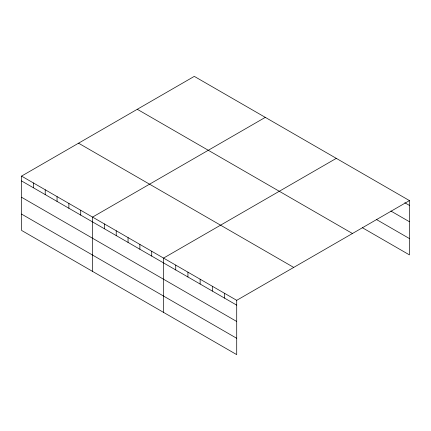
<?xml version="1.0" encoding="UTF-8"?>
<svg xmlns="http://www.w3.org/2000/svg" width="431" height="431" viewBox="0 0 431 431"><rect width="100%" height="100%" fill="white"/><g stroke="black" fill="none" stroke-linecap="round" stroke-linejoin="round"><path stroke-width="0.65" d="M21.55 176.107L236.711 300.326L236.711 354.627L21.55 230.407L21.55 176.107L194.289 76.373L409.45 200.593L409.45 254.893L362.423 227.746M265.291 117.367L92.552 217.1L92.552 271.395M336.299 158.36L163.554 258.094L163.554 312.389M236.711 300.326L409.45 200.593M404.806 202.737L409.45 205.42M390.869 211.018L409.45 221.744M376.355 219.46L409.45 238.569M137.284 109.285L352.445 233.505M78.555 143.194L293.716 267.414M21.55 180.928L236.711 305.148M21.55 197.258L236.711 321.478M21.55 214.078L236.711 338.297M224.519 293.285L224.519 298.112M212.327 286.249L212.327 291.07M200.135 279.207L200.135 284.029M187.938 272.171L187.938 276.993M175.746 265.13L175.746 269.951M151.723 251.257L151.723 256.084M139.886 244.425L139.886 249.247M128.055 237.594L128.055 242.416M116.219 230.763L116.219 235.585M104.388 223.931L104.388 228.753M80.721 210.269L80.721 215.091M68.885 203.432L68.885 208.259M57.054 196.601L57.054 201.422M45.217 189.769L45.217 194.591M33.386 182.938L33.386 187.76"/></g></svg>
